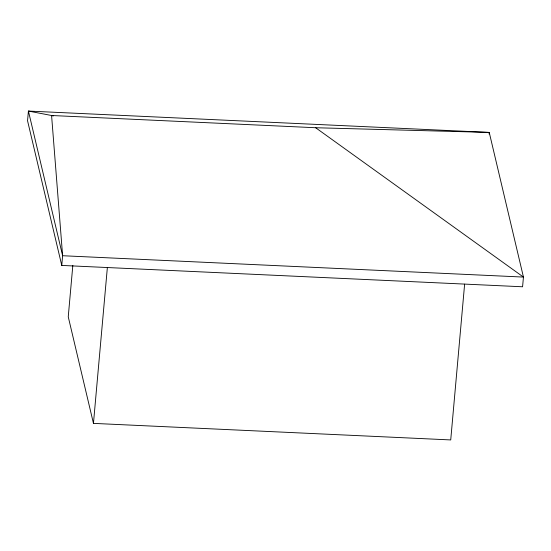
<?xml version="1.0" encoding="UTF-8"?>
<svg xmlns="http://www.w3.org/2000/svg" width="551" height="551" viewBox="0 0 551 551"><rect width="100%" height="100%" fill="white"/><g stroke="black" fill="none" stroke-linecap="round" stroke-linejoin="round"><path stroke-width="0.83" d="M61.76 265.424L62.621 255.726L51.58 115.503L28.418 111.068L27.55 120.765L61.76 265.424L522.582 286.782L523.45 277.077L489.24 132.419L28.418 111.068L62.621 255.726L523.45 277.077L315.647 127.736L51.58 115.503L53.206 116.047M72.828 265.437L68.248 316.791L93.456 423.382L450.725 439.932L464.624 284.171M93.456 423.382L107.355 267.621M489.095 134.038L489.24 132.419L315.647 127.736"/></g></svg>
